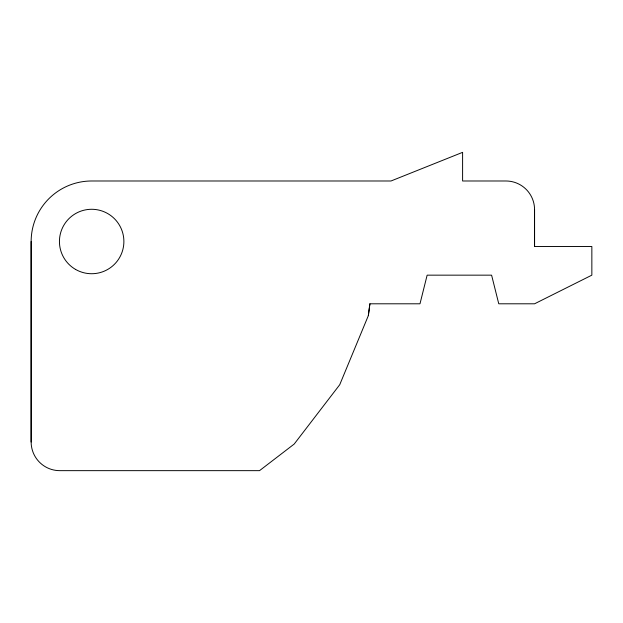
<?xml version="1.0" encoding="UTF-8"?>
<svg xmlns="http://www.w3.org/2000/svg" width="623" height="623" viewBox="0 0 623 623"><rect width="100%" height="100%" fill="white"/><g stroke="black" fill="none" stroke-linecap="round" stroke-linejoin="round"><path stroke-width="0.93" d="M369.898 303.798L368.341 315.635L339.73 384.726L294.204 444.043L259.526 470.653L59.792 470.653A28.642 28.642 0 0 1 31.15 442.011L31.15 241.498A60.509 60.509 0 0 1 91.659 180.989L390.995 180.989L462.601 152.347L462.601 180.989L505.915 180.989A28.642 28.642 0 0 1 534.557 209.632L534.565 246.513L591.85 246.513L591.85 275.156L534.557 303.798L498.758 303.798L491.594 275.156L427.144 275.156L419.988 303.798L369.898 303.798L368.341 315.635M534.557 209.632L534.557 246.513M31.15 241.498L31.15 442.011M75.547 269.409A32.225 32.225 0 0 0 123.884 241.498A32.225 32.225 0 0 0 75.547 213.596A32.225 32.225 0 0 0 75.547 269.409"/></g></svg>
